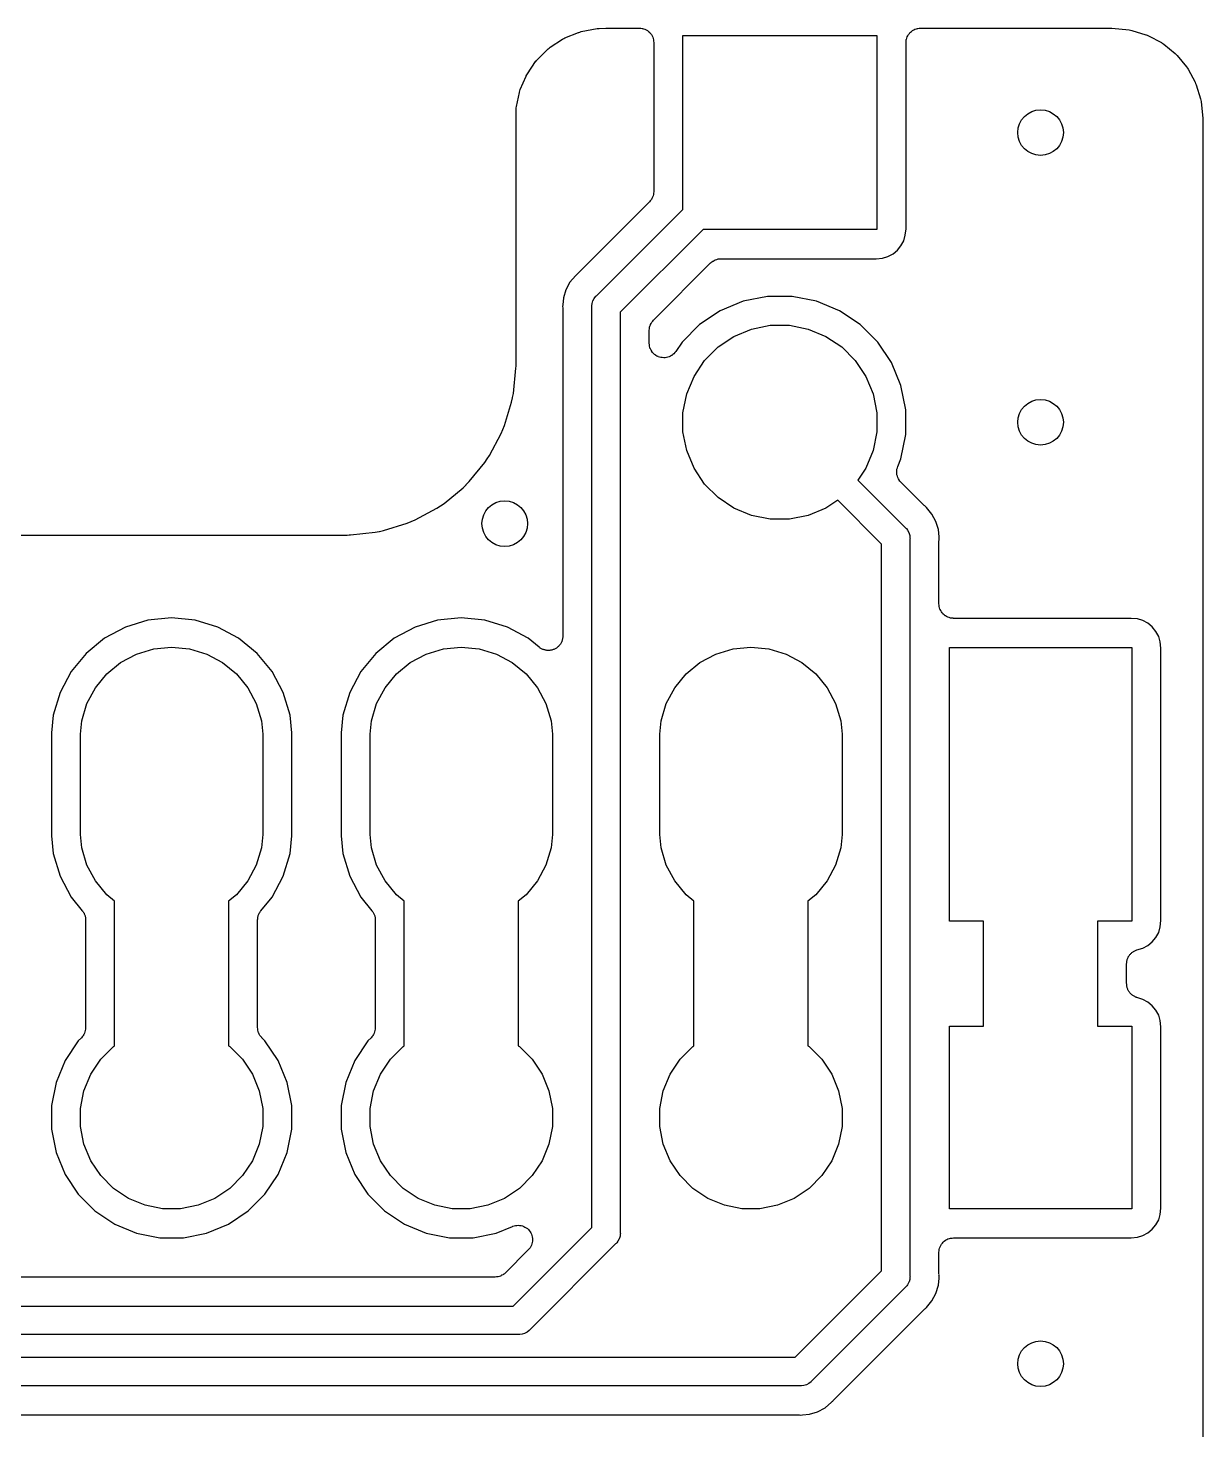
# Model space of a CAD drawing. Extents: x 74.5 to 163.3, y -89.7 to -63.9.
# Drawn here: x 153.05 to 163.35, y -76.15 to -63.85 of the extents above; entities that cross this region are included whole.
import ezdxf

# ---------------------------------------------------------------- set-up
doc = ezdxf.new("R2010")
doc.units = 0
doc.layers.add('BLACK', color=7, linetype='CONTINUOUS')

msp = doc.modelspace()

# ---------------------------------------------------------------- linework, layer by layer
at = {"layer": 'BLACK', "linetype": 'CONTINUOUS'}
for p, q in [((157.754, -63.9402), (157.873, -63.8919)), ((157.873, -63.8919), (157.875, -63.8912)), ((157.875, -63.8912), (157.886, -63.8881)), ((157.886, -63.8881), (157.897, -63.8848)), ((157.897, -63.8848), (158.036, -63.8582)), ((158.036, -63.8582), (158.038, -63.8579)), ((158.038, -63.8579), (158.046, -63.8573)), ((158.046, -63.8573), (158.054, -63.8561)), ((158.054, -63.8561), (158.113, -63.8534)), ((158.113, -63.8534), (158.115, -63.8533)), ((158.115, -63.8533), (158.117, -63.8534)), ((158.117, -63.8534), (158.119, -63.8532)), ((158.119, -63.8532), (158.406, -63.8533)), ((158.406, -63.8533), (158.407, -63.8533)), ((158.407, -63.8533), (158.407, -63.8533)), ((158.407, -63.8533), (158.407, -63.8533)), ((158.407, -63.8533), (158.408, -63.8533)), ((158.408, -63.8533), (158.42, -63.8546)), ((158.42, -63.8546), (158.432, -63.8559)), ((158.432, -63.8559), (158.432, -63.856)), ((158.432, -63.856), (158.433, -63.8561)), ((158.433, -63.8561), (158.444, -63.8597)), ((158.444, -63.8597), (158.455, -63.8632)), ((158.455, -63.8632), (158.456, -63.8634)), ((158.456, -63.8634), (158.456, -63.8636)), ((158.456, -63.8636), (158.467, -63.8693)), ((158.467, -63.8693), (158.477, -63.875)), ((158.477, -63.875), (158.478, -63.8753)), ((158.478, -63.8753), (158.478, -63.8755)), ((158.478, -63.8755), (158.487, -63.8832)), ((158.487, -63.8832), (158.496, -63.8908)), ((158.496, -63.8908), (158.497, -63.8911)), ((158.497, -63.8911), (158.497, -63.8914)), ((158.497, -63.8914), (158.504, -63.9007)), ((158.504, -63.9007), (158.512, -63.91)), ((158.512, -63.91), (158.512, -63.9104)), ((158.512, -63.9104), (158.512, -63.9108)), ((158.512, -63.9108), (158.518, -63.9212)), ((158.518, -63.9212), (158.524, -63.9319)), ((158.789, -65.4432), (158.789, -63.92)), ((158.789, -63.92), (160.489, -63.92)), ((160.489, -63.92), (160.489, -65.62)), ((160.755, -63.9307), (160.761, -63.9202)), ((160.761, -63.9202), (160.767, -63.9097)), ((160.767, -63.909), (160.775, -63.8998)), ((160.767, -63.9093), (160.767, -63.909)), ((160.767, -63.9097), (160.767, -63.9093)), ((160.775, -63.8998), (160.782, -63.8906)), ((160.782, -63.8906), (160.783, -63.8903)), ((160.783, -63.89), (160.792, -63.8825)), ((160.783, -63.8903), (160.783, -63.89)), ((160.792, -63.8825), (160.802, -63.8749)), ((160.802, -63.8744), (160.813, -63.8689)), ((160.802, -63.8747), (160.802, -63.8744)), ((160.802, -63.8749), (160.802, -63.8747)), ((160.813, -63.8689), (160.823, -63.8633)), ((160.823, -63.8633), (160.824, -63.8632)), ((160.824, -63.863), (160.836, -63.8596)), ((160.824, -63.8632), (160.824, -63.863)), ((160.836, -63.8596), (160.847, -63.8561)), ((160.847, -63.8561), (160.848, -63.8561)), ((160.848, -63.856), (160.86, -63.8549)), ((160.848, -63.8561), (160.848, -63.856)), ((160.86, -63.8549), (160.872, -63.8537)), ((160.872, -63.8537), (162.536, -63.854)), ((162.536, -63.854), (162.538, -63.854)), ((162.538, -63.854), (162.544, -63.8546)), ((162.544, -63.8546), (162.549, -63.8546)), ((162.549, -63.8546), (162.701, -63.8695)), ((162.701, -63.8695), (162.702, -63.8697)), ((162.702, -63.8697), (162.714, -63.8721)), ((162.714, -63.8721), (162.725, -63.8743)), ((162.725, -63.8743), (162.848, -63.9115)), ((162.848, -63.9115), (162.85, -63.912)), ((162.85, -63.912), (162.86, -63.9166)), ((162.86, -63.9166), (162.871, -63.9209)), ((162.871, -63.9209), (162.985, -63.9814)), ((157.513, -64.1281), (157.605, -64.0379)), ((157.605, -64.0379), (157.606, -64.0367)), ((157.606, -64.0367), (157.615, -64.0296)), ((157.615, -64.0296), (157.624, -64.0223)), ((157.624, -64.0223), (157.732, -63.9517)), ((157.732, -63.9517), (157.734, -63.9508)), ((157.734, -63.9508), (157.744, -63.9456)), ((157.744, -63.9456), (157.754, -63.9402)), ((158.524, -63.9319), (158.524, -63.9323)), ((158.524, -63.9323), (158.524, -63.9327)), ((158.524, -63.9327), (158.527, -63.9441)), ((158.527, -63.9441), (158.531, -63.9556)), ((158.531, -63.9556), (158.531, -63.9561)), ((158.531, -63.9561), (158.531, -63.9565)), ((158.531, -63.9565), (158.532, -63.9684)), ((158.532, -63.9684), (158.533, -63.9803)), ((158.533, -63.9803), (158.533, -65.2873)), ((160.745, -63.9789), (160.746, -63.9671)), ((160.745, -63.9798), (160.745, -63.9789)), ((160.745, -63.9807), (160.745, -63.9798)), ((160.745, -63.9798), (160.745, -63.9798)), ((160.745, -63.9798), (160.745, -63.9798)), ((160.745, -65.6138), (160.745, -63.9807)), ((160.746, -63.9671), (160.747, -63.9551)), ((160.747, -63.9551), (160.748, -63.9547)), ((160.748, -63.9543), (160.751, -63.9429)), ((160.748, -63.9547), (160.748, -63.9543)), ((160.751, -63.9429), (160.755, -63.9315)), ((160.755, -63.9311), (160.755, -63.9307)), ((160.755, -63.9315), (160.755, -63.9311)), ((162.985, -63.9814), (162.986, -63.9822)), ((162.986, -63.9822), (162.996, -63.9888)), ((162.996, -63.9888), (163.005, -63.9951)), ((163.005, -63.9951), (163.105, -64.0765)), ((157.425, -64.2534), (157.497, -64.1471)), ((157.497, -64.1471), (157.498, -64.1456)), ((157.498, -64.1456), (157.506, -64.1369)), ((157.506, -64.1369), (157.513, -64.1281)), ((163.105, -64.0765), (163.106, -64.0776)), ((163.106, -64.0776), (163.115, -64.0858)), ((163.115, -64.0858), (163.123, -64.0939)), ((163.123, -64.0939), (163.205, -64.1932)), ((157.362, -64.3935), (157.413, -64.2751)), ((157.413, -64.2751), (157.414, -64.2735)), ((157.414, -64.2735), (157.419, -64.2634)), ((157.419, -64.2634), (157.425, -64.2534)), ((163.205, -64.1932), (163.206, -64.1945)), ((163.206, -64.1945), (163.212, -64.2042)), ((163.212, -64.2042), (163.219, -64.2137)), ((163.219, -64.2137), (163.28, -64.327)), ((157.355, -64.4154), (157.359, -64.4044)), ((157.359, -64.4044), (157.362, -64.3935)), ((163.28, -64.327), (163.281, -64.3285)), ((163.281, -64.3285), (163.285, -64.3392)), ((163.285, -64.3392), (163.289, -64.3498)), ((163.289, -64.3498), (163.328, -64.4728)), ((157.329, -64.54), (157.355, -64.4171)), ((157.355, -64.4171), (157.355, -64.4154)), ((163.328, -64.4728), (163.328, -64.4745)), ((163.328, -64.4745), (163.33, -64.4858)), ((163.33, -64.4858), (163.333, -64.4971)), ((163.333, -64.4971), (163.348, -64.6472)), ((157.326, -64.5645), (157.327, -64.5516)), ((157.326, -64.5663), (157.326, -64.5645)), ((157.326, -66.8194), (157.326, -64.5663)), ((157.327, -64.5516), (157.329, -64.54)), ((163.348, -64.6472), (163.348, -64.649)), ((163.348, -64.649), (163.348, -64.6548)), ((163.348, -64.6548), (163.349, -64.6605)), ((163.349, -64.6605), (163.349, -76.6922)), ((158.496, -65.3771), (157.865, -66.0084)), ((158.503, -65.368), (158.496, -65.3771)), ((158.511, -65.359), (158.503, -65.368)), ((158.512, -65.3579), (158.511, -65.3584)), ((158.511, -65.3584), (158.511, -65.359)), ((158.517, -65.3476), (158.512, -65.3579)), ((158.523, -65.3373), (158.517, -65.3476)), ((158.527, -65.3248), (158.523, -65.3361)), ((158.523, -65.3361), (158.523, -65.3366)), ((158.523, -65.3366), (158.523, -65.3373)), ((158.53, -65.3137), (158.527, -65.3248)), ((158.531, -65.3124), (158.53, -65.313)), ((158.53, -65.313), (158.53, -65.3137)), ((158.532, -65.3007), (158.531, -65.3124)), ((158.533, -65.289), (158.532, -65.3007)), ((158.533, -65.2873), (158.533, -65.2877)), ((158.533, -65.2877), (158.533, -65.2877)), ((158.533, -65.2877), (158.533, -65.2877)), ((158.533, -65.2877), (158.533, -65.289)), ((158.031, -66.2013), (158.789, -65.4432)), ((158.966, -65.62), (158.24, -66.3458)), ((160.489, -65.62), (158.966, -65.62)), ((160.739, -65.6698), (160.745, -65.6138)), ((160.669, -65.8005), (160.701, -65.7618)), ((160.701, -65.7618), (160.725, -65.7177)), ((160.725, -65.7177), (160.739, -65.6698)), ((159.063, -65.8909), (159.073, -65.8854)), ((159.073, -65.8854), (159.074, -65.8852)), ((159.074, -65.8852), (159.075, -65.8849)), ((159.075, -65.8849), (159.086, -65.8816)), ((159.086, -65.8816), (159.097, -65.8783)), ((159.097, -65.8783), (159.098, -65.8782)), ((159.098, -65.878), (159.11, -65.877)), ((159.098, -65.8782), (159.098, -65.878)), ((159.11, -65.877), (159.122, -65.8758)), ((159.122, -65.8758), (160.483, -65.8758)), ((160.483, -65.8758), (160.539, -65.8703)), ((160.539, -65.8703), (160.587, -65.8558)), ((160.587, -65.8558), (160.631, -65.8322)), ((160.631, -65.8322), (160.669, -65.8005)), ((157.863, -66.0097), (157.859, -66.013)), ((157.865, -66.0084), (157.863, -66.0097)), ((158.531, -66.4138), (159.032, -65.913)), ((159.032, -65.9127), (159.033, -65.9118)), ((159.032, -65.913), (159.032, -65.9127)), ((159.032, -65.9127), (159.032, -65.9127)), ((159.032, -65.9127), (159.032, -65.9127)), ((159.033, -65.9118), (159.042, -65.9045)), ((159.042, -65.9045), (159.051, -65.8971)), ((159.051, -65.8971), (159.052, -65.8967)), ((159.052, -65.8967), (159.053, -65.8963)), ((159.053, -65.8963), (159.063, -65.8909)), ((157.798, -66.0824), (157.763, -66.1483)), ((157.846, -66.0247), (157.798, -66.0824)), ((157.855, -66.0168), (157.846, -66.0247)), ((157.859, -66.013), (157.855, -66.0168)), ((157.741, -66.2197), (157.735, -66.2816)), ((157.763, -66.1483), (157.741, -66.2197)), ((157.992, -66.2695), (157.999, -66.2459)), ((157.999, -66.2459), (158.011, -66.2242)), ((158.011, -66.2242), (158.026, -66.2052)), ((158.026, -66.2052), (158.031, -66.2013)), ((159.317, -66.2484), (159.116, -66.3316)), ((159.53, -66.206), (159.317, -66.2484)), ((159.748, -66.206), (159.53, -66.206)), ((159.961, -66.2484), (159.748, -66.206)), ((160.162, -66.3316), (159.961, -66.2484)), ((157.735, -66.2816), (157.734, -66.294)), ((157.734, -66.294), (157.735, -66.3064)), ((157.735, -66.2816), (157.735, -66.2816)), ((157.735, -66.3064), (157.736, -66.3082)), ((157.736, -66.3082), (157.735, -66.3135)), ((157.735, -66.3135), (157.736, -66.3188)), ((157.736, -66.3188), (157.736, -69.1842)), ((157.989, -66.294), (157.99, -66.2879)), ((157.99, -66.3001), (157.989, -66.294)), ((157.99, -66.2879), (157.992, -66.2695)), ((157.99, -66.2879), (157.99, -66.2879)), ((157.99, -74.3702), (157.99, -66.3001)), ((158.24, -66.3458), (158.24, -74.4159)), ((159.116, -66.3316), (158.935, -66.4525)), ((160.343, -66.4525), (160.162, -66.3316)), ((158.494, -66.5018), (158.495, -66.4901)), ((158.494, -66.5031), (158.494, -66.5018)), ((158.494, -66.5032), (158.494, -66.5031)), ((158.494, -66.5031), (158.494, -66.5031)), ((158.494, -66.5036), (158.494, -66.5032)), ((158.495, -66.4901), (158.497, -66.4785)), ((158.497, -66.4772), (158.5, -66.466)), ((158.497, -66.4778), (158.497, -66.4772)), ((158.497, -66.4785), (158.497, -66.4778)), ((158.5, -66.466), (158.504, -66.4548)), ((158.504, -66.4536), (158.51, -66.4432)), ((158.504, -66.4542), (158.504, -66.4536)), ((158.504, -66.4548), (158.504, -66.4542)), ((158.51, -66.4432), (158.515, -66.4329)), ((158.515, -66.4329), (158.516, -66.4324)), ((158.516, -66.4318), (158.524, -66.4229)), ((158.516, -66.4324), (158.516, -66.4318)), ((158.524, -66.4229), (158.531, -66.4138)), ((158.935, -66.4525), (158.781, -66.6062)), ((159.236, -66.5567), (159.391, -66.4927)), ((159.391, -66.4927), (159.555, -66.46)), ((159.555, -66.46), (159.723, -66.46)), ((159.723, -66.46), (159.887, -66.4927)), ((159.887, -66.4927), (160.042, -66.5567)), ((160.497, -66.6062), (160.343, -66.4525)), ((158.494, -66.6178), (158.494, -66.5036)), ((158.495, -66.6299), (158.494, -66.6178)), ((158.781, -66.6062), (158.727, -66.6884)), ((159.097, -66.6498), (159.236, -66.5567)), ((160.042, -66.5567), (160.181, -66.6498)), ((160.617, -66.7871), (160.497, -66.6062)), ((158.496, -66.6421), (158.495, -66.6299)), ((158.496, -66.6423), (158.496, -66.6421)), ((158.496, -66.6425), (158.496, -66.6423)), ((158.5, -66.6542), (158.496, -66.6425)), ((158.503, -66.6659), (158.5, -66.6542)), ((158.504, -66.666), (158.503, -66.6659)), ((158.504, -66.6662), (158.504, -66.666)), ((158.509, -66.6769), (158.504, -66.6662)), ((158.515, -66.6878), (158.509, -66.6769)), ((158.515, -66.6879), (158.515, -66.6878)), ((158.515, -66.6881), (158.515, -66.6879)), ((158.523, -66.6975), (158.515, -66.6881)), ((158.531, -66.7071), (158.523, -66.6975)), ((158.531, -66.7072), (158.531, -66.7071)), ((158.531, -66.7073), (158.531, -66.7072)), ((158.54, -66.7151), (158.531, -66.7073)), ((158.55, -66.7229), (158.54, -66.7151)), ((158.55, -66.723), (158.55, -66.7229)), ((158.55, -66.7231), (158.55, -66.723)), ((158.561, -66.729), (158.55, -66.7231)), ((158.571, -66.7347), (158.561, -66.729)), ((158.572, -66.7348), (158.571, -66.7347)), ((158.572, -66.7349), (158.572, -66.7348)), ((158.584, -66.7386), (158.572, -66.7349)), ((158.595, -66.7421), (158.584, -66.7386)), ((158.595, -66.7422), (158.595, -66.7421)), ((158.608, -66.7435), (158.595, -66.7422)), ((158.595, -66.7422), (158.595, -66.7422)), ((158.62, -66.7448), (158.608, -66.7435)), ((158.632, -66.7437), (158.62, -66.7448)), ((158.62, -66.7448), (158.62, -66.7448)), ((158.62, -66.7448), (158.62, -66.7448)), ((158.644, -66.7426), (158.632, -66.7437)), ((158.645, -66.7426), (158.644, -66.7426)), ((158.657, -66.7391), (158.645, -66.7426)), ((158.645, -66.7426), (158.645, -66.7426)), ((158.668, -66.7357), (158.657, -66.7391)), ((158.669, -66.7356), (158.668, -66.7356)), ((158.668, -66.7356), (158.668, -66.7357)), ((158.679, -66.7299), (158.669, -66.7356)), ((158.69, -66.7243), (158.679, -66.7299)), ((158.691, -66.7241), (158.69, -66.7241)), ((158.69, -66.7241), (158.69, -66.7243)), ((158.7, -66.7164), (158.691, -66.7241)), ((158.71, -66.7088), (158.7, -66.7164)), ((158.718, -66.6993), (158.71, -66.7085)), ((158.71, -66.7085), (158.71, -66.7086)), ((158.71, -66.7086), (158.71, -66.7088)), ((158.726, -66.6898), (158.718, -66.6993)), ((158.727, -66.6884), (158.726, -66.6895)), ((158.726, -66.6895), (158.726, -66.6896)), ((158.726, -66.6896), (158.726, -66.6896)), ((158.726, -66.6896), (158.726, -66.6898)), ((158.979, -66.7682), (159.097, -66.6498)), ((160.181, -66.6498), (160.299, -66.7682)), ((157.303, -67.0578), (157.324, -66.8365)), ((157.324, -66.8365), (157.326, -66.8194)), ((157.324, -66.8365), (157.324, -66.8365)), ((158.886, -66.9074), (158.979, -66.7682)), ((160.299, -66.7682), (160.392, -66.9074)), ((160.701, -66.988), (160.617, -66.7871)), ((158.822, -67.0621), (158.886, -66.9074)), ((160.392, -66.9074), (160.456, -67.0621)), ((160.743, -67.2013), (160.701, -66.988)), ((157.287, -67.1323), (157.295, -67.0956)), ((157.295, -67.0939), (157.303, -67.0578)), ((157.295, -67.0956), (157.295, -67.0939)), ((157.295, -67.0939), (157.295, -67.0939)), ((158.789, -67.2263), (158.822, -67.0621)), ((160.456, -67.0621), (160.489, -67.2263)), ((157.225, -67.3391), (157.287, -67.1323)), ((158.789, -67.3937), (158.789, -67.2263)), ((160.489, -67.2263), (160.489, -67.3937)), ((160.743, -67.4187), (160.743, -67.2013)), ((157.21, -67.373), (157.225, -67.3391)), ((157.094, -67.6), (157.195, -67.4092)), ((157.195, -67.4092), (157.21, -67.3747)), ((157.21, -67.3747), (157.21, -67.373)), ((157.21, -67.373), (157.21, -67.373)), ((158.822, -67.5579), (158.789, -67.3937)), ((160.489, -67.3937), (160.456, -67.5579)), ((160.701, -67.632), (160.743, -67.4187)), ((157.073, -67.6305), (157.094, -67.6)), ((158.886, -67.7126), (158.822, -67.5579)), ((160.456, -67.5579), (160.392, -67.7126)), ((156.915, -67.8305), (157.051, -67.6631)), ((157.051, -67.6631), (157.072, -67.632)), ((157.072, -67.632), (157.073, -67.6305)), ((157.073, -67.6305), (157.073, -67.6305)), ((158.979, -67.8518), (158.886, -67.7126)), ((160.392, -67.7126), (160.323, -67.8168)), ((160.665, -67.733), (160.666, -67.7213)), ((160.666, -67.7202), (160.67, -67.7089)), ((160.666, -67.7208), (160.666, -67.7202)), ((160.666, -67.7213), (160.666, -67.7208)), ((160.67, -67.7089), (160.673, -67.6976)), ((160.673, -67.6976), (160.701, -67.632)), ((156.889, -67.8563), (156.915, -67.8305)), ((159.097, -67.9702), (158.979, -67.8518)), ((160.323, -67.8168), (160.739, -68.2333)), ((160.664, -67.7448), (160.665, -67.733)), ((160.664, -67.7454), (160.664, -67.7448)), ((160.664, -67.7459), (160.664, -67.7454)), ((160.665, -67.7577), (160.664, -67.7459)), ((160.666, -67.7695), (160.665, -67.7577)), ((160.666, -67.7701), (160.666, -67.7695)), ((160.666, -67.7706), (160.666, -67.7701)), ((160.67, -67.7819), (160.666, -67.7706)), ((160.673, -67.7933), (160.67, -67.7819)), ((160.673, -67.7938), (160.673, -67.7933)), ((160.673, -67.7944), (160.673, -67.7938)), ((160.679, -67.8048), (160.673, -67.7944)), ((160.684, -67.8153), (160.679, -67.8048)), ((160.685, -67.8158), (160.684, -67.8153)), ((160.685, -67.8163), (160.685, -67.8158)), ((160.692, -67.8254), (160.685, -67.8163)), ((160.7, -67.8347), (160.692, -67.8254)), ((160.7, -67.8355), (160.7, -67.8347)), ((160.701, -67.8355), (160.7, -67.8355)), ((160.7, -67.8355), (160.7, -67.8355)), ((160.701, -67.836), (160.701, -67.8355)), ((160.905, -68.0404), (160.701, -67.836)), ((156.694, -68.0218), (156.861, -67.8841)), ((156.861, -67.8841), (156.887, -67.8576)), ((156.887, -67.8576), (156.889, -67.8563)), ((156.889, -67.8563), (156.889, -67.8563)), ((159.236, -68.0633), (159.097, -67.9702)), ((156.441, -68.1667), (156.631, -68.0639)), ((156.631, -68.0639), (156.662, -68.043)), ((156.662, -68.043), (156.664, -68.0421)), ((156.664, -68.0421), (156.694, -68.0218)), ((156.664, -68.0421), (156.664, -68.0421)), ((159.391, -68.1273), (159.236, -68.0633)), ((160.042, -68.0633), (159.887, -68.1273)), ((160.146, -67.9936), (160.042, -68.0633)), ((160.53, -68.3778), (160.146, -67.9936)), ((160.91, -68.0438), (160.905, -68.0404)), ((160.913, -68.0477), (160.91, -68.0438)), ((160.915, -68.0488), (160.913, -68.0477)), ((160.924, -68.0567), (160.915, -68.0488)), ((160.972, -68.1144), (160.924, -68.0567)), ((156.164, -68.2596), (156.371, -68.1957)), ((156.371, -68.1957), (156.405, -68.1812)), ((156.405, -68.1812), (156.407, -68.1805)), ((156.407, -68.1805), (156.441, -68.1667)), ((156.407, -68.1805), (156.407, -68.1805)), ((159.555, -68.16), (159.391, -68.1273)), ((159.723, -68.16), (159.555, -68.16)), ((159.887, -68.1273), (159.723, -68.16)), ((161.007, -68.1803), (160.972, -68.1144)), ((161.029, -68.2517), (161.007, -68.1803)), ((117.967, -68.299), (155.846, -68.299)), ((155.846, -68.299), (155.861, -68.2976)), ((155.861, -68.2976), (155.863, -68.2974)), ((155.863, -68.2974), (155.869, -68.2975)), ((155.869, -68.2975), (155.874, -68.2969)), ((155.874, -68.2969), (155.875, -68.2969)), ((155.875, -68.2969), (156.09, -68.2744)), ((156.09, -68.2744), (156.126, -68.2669)), ((156.126, -68.2669), (156.128, -68.2665)), ((156.128, -68.2665), (156.164, -68.2596)), ((156.128, -68.2665), (156.128, -68.2665)), ((160.739, -68.2333), (160.744, -68.2372)), ((160.744, -68.2372), (160.748, -68.2419)), ((160.748, -68.2419), (160.759, -68.2562)), ((160.759, -68.2562), (160.77, -68.2765)), ((160.77, -68.2765), (160.771, -68.2779)), ((160.771, -68.2779), (160.778, -68.3015)), ((160.778, -68.3015), (160.78, -68.3199)), ((160.78, -68.3199), (160.78, -68.3199)), ((160.78, -68.3199), (160.781, -68.326)), ((160.781, -68.326), (160.78, -68.3321)), ((160.78, -68.3321), (160.78, -74.7969)), ((161.035, -68.3134), (161.029, -68.2517)), ((161.034, -68.3491), (161.035, -68.3438)), ((161.035, -68.3136), (161.035, -68.3134)), ((161.036, -68.326), (161.035, -68.3136)), ((161.035, -68.3384), (161.036, -68.326)), ((161.035, -68.3438), (161.035, -68.3384)), ((160.53, -74.7512), (160.53, -68.3778)), ((161.034, -68.3508), (161.034, -68.3491)), ((161.034, -68.9022), (161.034, -68.3508)), ((161.035, -68.9141), (161.034, -68.9022)), ((161.036, -68.926), (161.035, -68.9141)), ((161.036, -68.9264), (161.036, -68.926)), ((161.036, -68.9268), (161.036, -68.9264)), ((161.04, -68.9383), (161.036, -68.9268)), ((161.043, -68.9497), (161.04, -68.9383)), ((161.043, -68.9501), (161.043, -68.9497)), ((161.044, -68.9506), (161.043, -68.9501)), ((161.049, -68.9611), (161.044, -68.9506)), ((161.055, -68.9717), (161.049, -68.9611)), ((154.098, -69.0463), (153.9, -69.1065)), ((154.305, -69.0259), (154.098, -69.0463)), ((154.512, -69.0463), (154.305, -69.0259)), ((154.71, -69.1065), (154.512, -69.0463)), ((156.638, -69.0463), (156.44, -69.1065)), ((156.845, -69.0259), (156.638, -69.0463)), ((157.052, -69.0463), (156.845, -69.0259)), ((157.25, -69.1065), (157.052, -69.0463)), ((161.055, -68.972), (161.055, -68.9717)), ((161.055, -68.9724), (161.055, -68.972)), ((161.063, -68.9817), (161.055, -68.9724)), ((161.07, -68.991), (161.063, -68.9817)), ((161.071, -68.9913), (161.07, -68.991)), ((161.071, -68.9916), (161.071, -68.9913)), ((161.08, -68.9993), (161.071, -68.9916)), ((161.089, -69.0069), (161.08, -68.9993)), ((161.09, -69.0072), (161.089, -69.0069)), ((161.09, -69.0074), (161.09, -69.0072)), ((161.101, -69.0131), (161.09, -69.0074)), ((161.111, -69.0189), (161.101, -69.0131)), ((161.111, -69.019), (161.111, -69.0189)), ((161.112, -69.0192), (161.111, -69.019)), ((161.123, -69.0228), (161.112, -69.0192)), ((161.135, -69.0264), (161.123, -69.0228)), ((161.135, -69.0266), (161.135, -69.0264)), ((161.135, -69.0264), (161.135, -69.0264)), ((161.147, -69.0278), (161.135, -69.0266)), ((161.159, -69.0291), (161.147, -69.0278)), ((161.16, -69.0292), (161.159, -69.0291)), ((161.161, -69.0292), (161.16, -69.0292)), ((161.16, -69.0292), (161.16, -69.0292)), ((161.16, -69.0292), (161.16, -69.0292)), ((162.719, -69.0292), (161.161, -69.0292)), ((162.775, -69.0347), (162.719, -69.0292)), ((162.823, -69.0492), (162.775, -69.0347)), ((162.867, -69.0728), (162.823, -69.0492)), ((162.905, -69.1045), (162.867, -69.0728)), ((153.717, -69.2044), (153.556, -69.3361)), ((153.9, -69.1065), (153.717, -69.2044)), ((154.893, -69.2044), (154.71, -69.1065)), ((155.054, -69.3361), (154.893, -69.2044)), ((156.257, -69.2044), (156.096, -69.3361)), ((156.44, -69.1065), (156.257, -69.2044)), ((157.433, -69.2044), (157.25, -69.1065)), ((157.528, -69.2824), (157.433, -69.2044)), ((157.734, -69.2042), (157.733, -69.2106)), ((157.735, -69.1979), (157.734, -69.2042)), ((157.736, -69.186), (157.735, -69.1919)), ((157.735, -69.1919), (157.735, -69.1979)), ((157.736, -69.1842), (157.736, -69.186)), ((162.937, -69.1432), (162.905, -69.1045)), ((162.961, -69.1873), (162.937, -69.1432)), ((162.975, -69.2352), (162.961, -69.1873)), ((153.997, -69.3423), (154.148, -69.2966)), ((154.148, -69.2966), (154.305, -69.2811)), ((154.305, -69.2811), (154.462, -69.2966)), ((154.462, -69.2966), (154.613, -69.3423)), ((156.537, -69.3423), (156.688, -69.2966)), ((156.688, -69.2966), (156.845, -69.2811)), ((156.845, -69.2811), (157.002, -69.2966)), ((157.002, -69.2966), (157.153, -69.3423)), ((157.533, -69.2857), (157.528, -69.2824)), ((157.538, -69.2895), (157.533, -69.2857)), ((157.544, -69.2926), (157.538, -69.2895)), ((157.549, -69.2962), (157.544, -69.2926)), ((157.555, -69.2984), (157.549, -69.2962)), ((157.56, -69.3013), (157.555, -69.2984)), ((157.566, -69.3032), (157.56, -69.3013)), ((157.572, -69.3057), (157.566, -69.3032)), ((157.578, -69.3068), (157.572, -69.3057)), ((157.583, -69.3086), (157.578, -69.3068)), ((157.59, -69.3093), (157.583, -69.3086)), ((157.596, -69.3106), (157.59, -69.3093)), ((157.602, -69.3106), (157.596, -69.3106)), ((157.608, -69.3112), (157.602, -69.3106)), ((157.615, -69.3106), (157.608, -69.3112)), ((157.621, -69.3106), (157.615, -69.3106)), ((157.627, -69.3095), (157.621, -69.3106)), ((157.633, -69.309), (157.627, -69.3095)), ((157.639, -69.3071), (157.633, -69.309)), ((157.645, -69.3059), (157.639, -69.3071)), ((157.651, -69.3036), (157.645, -69.3059)), ((157.657, -69.302), (157.651, -69.3036)), ((157.662, -69.299), (157.657, -69.302)), ((157.668, -69.2965), (157.662, -69.299)), ((157.673, -69.2932), (157.668, -69.2965)), ((157.679, -69.2905), (157.673, -69.2932)), ((157.684, -69.2864), (157.679, -69.2905)), ((157.689, -69.2829), (157.684, -69.2864)), ((157.693, -69.2787), (157.689, -69.2829)), ((157.698, -69.2749), (157.693, -69.2787)), ((157.702, -69.27), (157.698, -69.2749)), ((157.707, -69.2655), (157.702, -69.27)), ((157.71, -69.2605), (157.707, -69.2655)), ((157.714, -69.256), (157.71, -69.2605)), ((157.717, -69.2503), (157.714, -69.256)), ((157.721, -69.245), (157.717, -69.2503)), ((157.723, -69.2395), (157.721, -69.245)), ((157.726, -69.2342), (157.723, -69.2395)), ((157.728, -69.2281), (157.726, -69.2342)), ((157.73, -69.2221), (157.728, -69.2281)), ((157.731, -69.2163), (157.73, -69.2221)), ((157.733, -69.2106), (157.731, -69.2163)), ((159.077, -69.3423), (159.228, -69.2966)), ((159.228, -69.2966), (159.385, -69.2811)), ((159.385, -69.2811), (159.542, -69.2966)), ((159.542, -69.2966), (159.693, -69.3423)), ((161.125, -71.685), (161.125, -69.285)), ((161.125, -69.285), (162.725, -69.285)), ((162.725, -69.285), (162.725, -71.685)), ((162.981, -69.2912), (162.975, -69.2352)), ((162.981, -71.6788), (162.981, -69.2912)), ((153.556, -69.3361), (153.424, -69.4966)), ((153.737, -69.5166), (153.858, -69.4166)), ((153.858, -69.4166), (153.997, -69.3423)), ((154.613, -69.3423), (154.752, -69.4166)), ((154.752, -69.4166), (154.873, -69.5166)), ((155.186, -69.4966), (155.054, -69.3361)), ((156.096, -69.3361), (155.964, -69.4966)), ((156.277, -69.5166), (156.398, -69.4166)), ((156.398, -69.4166), (156.537, -69.3423)), ((157.153, -69.3423), (157.292, -69.4166)), ((157.292, -69.4166), (157.413, -69.5166)), ((158.817, -69.5166), (158.938, -69.4166)), ((158.938, -69.4166), (159.077, -69.3423)), ((159.693, -69.3423), (159.832, -69.4166)), ((159.832, -69.4166), (159.953, -69.5166)), ((153.424, -69.4966), (153.327, -69.6797)), ((153.637, -69.6384), (153.737, -69.5166)), ((154.873, -69.5166), (154.973, -69.6384)), ((155.283, -69.6797), (155.186, -69.4966)), ((155.964, -69.4966), (155.867, -69.6797)), ((156.177, -69.6384), (156.277, -69.5166)), ((157.413, -69.5166), (157.513, -69.6384)), ((158.717, -69.6384), (158.817, -69.5166)), ((159.953, -69.5166), (160.053, -69.6384)), ((153.327, -69.6797), (153.266, -69.8784)), ((153.562, -69.7774), (153.637, -69.6384)), ((154.973, -69.6384), (155.048, -69.7774)), ((155.344, -69.8784), (155.283, -69.6797)), ((155.867, -69.6797), (155.806, -69.8784)), ((156.102, -69.7774), (156.177, -69.6384)), ((157.513, -69.6384), (157.588, -69.7774)), ((158.642, -69.7774), (158.717, -69.6384)), ((160.053, -69.6384), (160.128, -69.7774)), ((153.517, -69.9282), (153.562, -69.7774)), ((155.048, -69.7774), (155.093, -69.9282)), ((156.057, -69.9282), (156.102, -69.7774)), ((157.588, -69.7774), (157.633, -69.9282)), ((158.597, -69.9282), (158.642, -69.7774)), ((160.128, -69.7774), (160.173, -69.9282)), ((153.266, -69.8784), (153.251, -70.0332)), ((153.505, -70.0457), (153.517, -69.9282)), ((155.093, -69.9282), (155.105, -70.0457)), ((155.359, -70.0332), (155.344, -69.8784)), ((155.806, -69.8784), (155.791, -70.0332)), ((156.045, -70.0457), (156.057, -69.9282)), ((157.633, -69.9282), (157.645, -70.0457)), ((158.585, -70.0457), (158.597, -69.9282)), ((160.173, -69.9282), (160.185, -70.0457)), ((153.251, -70.0332), (153.251, -70.9368)), ((153.505, -70.9243), (153.505, -70.0457)), ((155.105, -70.0457), (155.105, -70.9243)), ((155.359, -70.9368), (155.359, -70.0332)), ((155.791, -70.0332), (155.791, -70.9368)), ((156.045, -70.9243), (156.045, -70.0457)), ((157.645, -70.0457), (157.645, -70.9243)), ((158.585, -70.9243), (158.585, -70.0457)), ((160.185, -70.0457), (160.185, -70.9243)), ((153.517, -71.0418), (153.505, -70.9243)), ((155.105, -70.9243), (155.093, -71.0418)), ((156.057, -71.0418), (156.045, -70.9243)), ((157.645, -70.9243), (157.633, -71.0418)), ((158.597, -71.0418), (158.585, -70.9243)), ((160.185, -70.9243), (160.173, -71.0418)), ((153.251, -70.9368), (153.266, -71.0916)), ((153.562, -71.1926), (153.517, -71.0418)), ((155.093, -71.0418), (155.048, -71.1926)), ((155.344, -71.0916), (155.359, -70.9368)), ((155.791, -70.9368), (155.806, -71.0916)), ((156.102, -71.1926), (156.057, -71.0418)), ((157.633, -71.0418), (157.588, -71.1926)), ((158.642, -71.1926), (158.597, -71.0418)), ((160.173, -71.0418), (160.128, -71.1926)), ((153.266, -71.0916), (153.327, -71.2903)), ((155.283, -71.2903), (155.344, -71.0916)), ((155.806, -71.0916), (155.867, -71.2903)), ((153.327, -71.2903), (153.424, -71.4734)), ((153.637, -71.3316), (153.562, -71.1926)), ((155.048, -71.1926), (154.973, -71.3316)), ((155.186, -71.4734), (155.283, -71.2903)), ((155.867, -71.2903), (155.964, -71.4734)), ((156.177, -71.3316), (156.102, -71.1926)), ((157.588, -71.1926), (157.513, -71.3316)), ((158.717, -71.3316), (158.642, -71.1926)), ((160.128, -71.1926), (160.053, -71.3316)), ((153.737, -71.4534), (153.637, -71.3316)), ((154.973, -71.3316), (154.873, -71.4534)), ((156.277, -71.4534), (156.177, -71.3316)), ((157.513, -71.3316), (157.413, -71.4534)), ((158.817, -71.4534), (158.717, -71.3316)), ((160.053, -71.3316), (159.953, -71.4534)), ((153.424, -71.4734), (153.522, -71.5926)), ((153.805, -71.5096), (153.737, -71.4534)), ((153.805, -72.7779), (153.805, -71.5096)), ((154.873, -71.4534), (154.805, -71.5096)), ((154.805, -71.5096), (154.805, -72.7779)), ((155.088, -71.5926), (155.186, -71.4734)), ((155.964, -71.4734), (156.062, -71.5926)), ((156.345, -71.5096), (156.277, -71.4534)), ((156.345, -72.7779), (156.345, -71.5096)), ((157.413, -71.4534), (157.345, -71.5096)), ((157.345, -71.5096), (157.345, -72.7779)), ((158.885, -71.5096), (158.817, -71.4534)), ((158.885, -72.7779), (158.885, -71.5096)), ((159.953, -71.4534), (159.885, -71.5096)), ((159.885, -71.5096), (159.885, -72.7779)), ((153.522, -71.5926), (153.523, -71.5939)), ((153.523, -71.5939), (153.526, -71.5986)), ((153.526, -71.5986), (153.53, -71.6028)), ((153.53, -71.6028), (153.533, -71.6089)), ((153.533, -71.6089), (153.537, -71.6147)), ((153.537, -71.6147), (153.539, -71.6199)), ((153.539, -71.6199), (153.541, -71.6247)), ((153.541, -71.6247), (153.543, -71.6313)), ((153.543, -71.6313), (153.546, -71.6377)), ((153.546, -71.6377), (153.547, -71.6432)), ((153.547, -71.6432), (153.549, -71.6485)), ((153.549, -71.6485), (153.549, -71.6553)), ((153.549, -71.6553), (153.551, -71.6621)), ((153.551, -71.6621), (153.55, -71.6676)), ((155.059, -71.6713), (155.06, -71.6659)), ((155.06, -71.6603), (155.061, -71.6536)), ((155.06, -71.6659), (155.06, -71.6603)), ((155.061, -71.6536), (155.062, -71.6467)), ((155.062, -71.6467), (155.063, -71.6415)), ((155.063, -71.6415), (155.065, -71.636)), ((155.065, -71.636), (155.067, -71.6297)), ((155.067, -71.6297), (155.069, -71.6231)), ((155.069, -71.6231), (155.072, -71.6183)), ((155.072, -71.6183), (155.074, -71.6132)), ((155.074, -71.6132), (155.078, -71.6074)), ((155.078, -71.6074), (155.081, -71.6014)), ((155.081, -71.6014), (155.085, -71.5971)), ((155.085, -71.5971), (155.088, -71.5926)), ((156.062, -71.5926), (156.063, -71.5939)), ((156.063, -71.5939), (156.066, -71.5986)), ((156.066, -71.5986), (156.07, -71.6028)), ((156.07, -71.6028), (156.073, -71.6089)), ((156.073, -71.6089), (156.077, -71.6147)), ((156.077, -71.6147), (156.079, -71.6199)), ((156.079, -71.6199), (156.081, -71.6247)), ((156.081, -71.6247), (156.083, -71.6313)), ((156.083, -71.6313), (156.086, -71.6377)), ((156.086, -71.6377), (156.087, -71.6432)), ((156.087, -71.6432), (156.089, -71.6485)), ((156.089, -71.6485), (156.089, -71.6553)), ((156.089, -71.6553), (156.091, -71.6621)), ((156.091, -71.6621), (156.09, -71.6676)), ((153.55, -71.6676), (153.551, -71.6731)), ((153.551, -71.6731), (153.551, -72.6168)), ((155.059, -71.6731), (155.059, -71.6713)), ((155.059, -72.6168), (155.059, -71.6731)), ((156.09, -71.6676), (156.091, -71.6731)), ((156.091, -71.6731), (156.091, -72.6168)), ((161.425, -71.685), (161.125, -71.685)), ((161.425, -72.606), (161.425, -71.685)), ((162.725, -71.685), (162.425, -71.685)), ((162.425, -71.685), (162.425, -72.606)), ((162.937, -71.8268), (162.961, -71.7827)), ((162.961, -71.7827), (162.975, -71.7348)), ((162.975, -71.7348), (162.981, -71.6788)), ((162.823, -71.9208), (162.867, -71.8972)), ((162.867, -71.8972), (162.905, -71.8655)), ((162.905, -71.8655), (162.937, -71.8268)), ((162.681, -72.0389), (162.682, -72.0322)), ((162.682, -72.0322), (162.683, -72.0267)), ((162.683, -72.0267), (162.685, -72.0212)), ((162.685, -72.0212), (162.687, -72.015)), ((162.687, -72.015), (162.689, -72.0085)), ((162.689, -72.0085), (162.692, -72.0036)), ((162.692, -72.0036), (162.694, -71.9983)), ((162.694, -71.9983), (162.698, -71.9927)), ((162.698, -71.9927), (162.701, -71.9868)), ((162.701, -71.9868), (162.705, -71.9825)), ((162.705, -71.9825), (162.708, -71.9777)), ((162.708, -71.9777), (162.713, -71.973)), ((162.713, -71.973), (162.717, -71.9678)), ((162.717, -71.9678), (162.722, -71.9643)), ((162.722, -71.9643), (162.726, -71.9603)), ((162.726, -71.9603), (162.731, -71.9565)), ((162.731, -71.9565), (162.736, -71.9523)), ((162.736, -71.9523), (162.741, -71.9497)), ((162.741, -71.9497), (162.746, -71.9465)), ((162.746, -71.9465), (162.752, -71.9439)), ((162.752, -71.9439), (162.758, -71.9408)), ((162.758, -71.9408), (162.764, -71.9392)), ((162.764, -71.9392), (162.769, -71.937)), ((162.769, -71.937), (162.823, -71.9208)), ((162.679, -72.0568), (162.68, -72.0511)), ((162.679, -72.0586), (162.679, -72.0568)), ((162.679, -72.2324), (162.679, -72.0586)), ((162.68, -72.0455), (162.681, -72.0389)), ((162.68, -72.0511), (162.68, -72.0455)), ((162.68, -72.2381), (162.679, -72.2324)), ((162.68, -72.2438), (162.68, -72.2381)), ((162.681, -72.2504), (162.68, -72.2438)), ((162.681, -72.2571), (162.681, -72.2504)), ((162.683, -72.2625), (162.681, -72.2571)), ((162.684, -72.2681), (162.683, -72.2625)), ((162.687, -72.2744), (162.684, -72.2681)), ((162.689, -72.2808), (162.687, -72.2744)), ((162.691, -72.2858), (162.689, -72.2808)), ((162.693, -72.2911), (162.691, -72.2858)), ((162.697, -72.2968), (162.693, -72.2911)), ((162.7, -72.3027), (162.697, -72.2968)), ((162.704, -72.3071), (162.7, -72.3027)), ((162.707, -72.3119), (162.704, -72.3071)), ((162.712, -72.3167), (162.707, -72.3119)), ((162.716, -72.3219), (162.712, -72.3167)), ((162.72, -72.3255), (162.716, -72.3219)), ((162.724, -72.3296), (162.72, -72.3255)), ((162.73, -72.3334), (162.724, -72.3296)), ((162.735, -72.3377), (162.73, -72.3334)), ((162.74, -72.3404), (162.735, -72.3377)), ((162.745, -72.3436), (162.74, -72.3404)), ((162.751, -72.3463), (162.745, -72.3436)), ((162.757, -72.3495), (162.751, -72.3463)), ((162.762, -72.3512), (162.757, -72.3495)), ((162.767, -72.3534), (162.762, -72.3512)), ((162.769, -72.354), (162.767, -72.3534)), ((162.823, -72.3702), (162.769, -72.354)), ((162.867, -72.3938), (162.823, -72.3702)), ((162.905, -72.4255), (162.867, -72.3938)), ((162.937, -72.4642), (162.905, -72.4255)), ((162.961, -72.5083), (162.937, -72.4642)), ((162.975, -72.5562), (162.961, -72.5083)), ((153.548, -72.6432), (153.545, -72.6544)), ((153.55, -72.6303), (153.548, -72.6419)), ((153.548, -72.6419), (153.548, -72.6426)), ((153.548, -72.6426), (153.548, -72.6432)), ((153.551, -72.6186), (153.55, -72.6303)), ((153.551, -72.6168), (153.551, -72.6172)), ((153.551, -72.6172), (153.551, -72.6173)), ((153.551, -72.6173), (153.551, -72.6173)), ((153.551, -72.6173), (153.551, -72.6186)), ((155.06, -72.6285), (155.059, -72.6168)), ((155.061, -72.6402), (155.06, -72.6285)), ((155.061, -72.6408), (155.061, -72.6402)), ((155.061, -72.6415), (155.061, -72.6408)), ((155.065, -72.6527), (155.061, -72.6415)), ((156.088, -72.6432), (156.085, -72.6544)), ((156.09, -72.6303), (156.088, -72.6419)), ((156.088, -72.6419), (156.088, -72.6426)), ((156.088, -72.6426), (156.088, -72.6432)), ((156.091, -72.6186), (156.09, -72.6303)), ((156.091, -72.6168), (156.091, -72.6172)), ((156.091, -72.6172), (156.091, -72.6173)), ((156.091, -72.6173), (156.091, -72.6173)), ((156.091, -72.6173), (156.091, -72.6186)), ((161.125, -74.206), (161.125, -72.606)), ((161.125, -72.606), (161.425, -72.606)), ((162.425, -72.606), (162.725, -72.606)), ((162.725, -72.606), (162.725, -74.206)), ((162.981, -72.6122), (162.975, -72.5562)), ((162.981, -74.1998), (162.981, -72.6122)), ((153.486, -72.7341), (153.371, -72.9067)), ((153.514, -72.7066), (153.486, -72.7341)), ((153.521, -72.6975), (153.514, -72.7066)), ((153.529, -72.6886), (153.521, -72.6975)), ((153.53, -72.6875), (153.529, -72.688)), ((153.529, -72.688), (153.529, -72.6886)), ((153.535, -72.6771), (153.53, -72.6875)), ((153.541, -72.6668), (153.535, -72.6771)), ((153.545, -72.6544), (153.541, -72.6656)), ((153.541, -72.6656), (153.541, -72.6662)), ((153.541, -72.6662), (153.541, -72.6668)), ((155.068, -72.664), (155.065, -72.6527)), ((155.068, -72.6646), (155.068, -72.664)), ((155.069, -72.6652), (155.068, -72.6646)), ((155.074, -72.6756), (155.069, -72.6652)), ((155.079, -72.686), (155.074, -72.6756)), ((155.08, -72.6865), (155.079, -72.686)), ((155.08, -72.6871), (155.08, -72.6865)), ((155.088, -72.6962), (155.08, -72.6871)), ((155.095, -72.7054), (155.088, -72.6962)), ((155.096, -72.7063), (155.095, -72.7054)), ((155.096, -72.7066), (155.096, -72.7063)), ((155.096, -72.7063), (155.096, -72.7063)), ((155.096, -72.7063), (155.096, -72.7063)), ((155.124, -72.7341), (155.096, -72.7066)), ((155.239, -72.9067), (155.124, -72.7341)), ((156.026, -72.7341), (155.911, -72.9067)), ((156.054, -72.7066), (156.026, -72.7341)), ((156.061, -72.6975), (156.054, -72.7066)), ((156.069, -72.6886), (156.061, -72.6975)), ((156.07, -72.6875), (156.069, -72.688)), ((156.069, -72.688), (156.069, -72.6886)), ((156.075, -72.6771), (156.07, -72.6875)), ((156.081, -72.6668), (156.075, -72.6771)), ((156.085, -72.6544), (156.081, -72.6656)), ((156.081, -72.6656), (156.081, -72.6662)), ((156.081, -72.6662), (156.081, -72.6668)), ((153.684, -72.896), (153.795, -72.7846)), ((153.795, -72.7846), (153.805, -72.7779)), ((154.805, -72.7779), (154.815, -72.7846)), ((154.815, -72.7846), (154.926, -72.896)), ((156.224, -72.896), (156.335, -72.7846)), ((156.335, -72.7846), (156.345, -72.7779)), ((157.345, -72.7779), (157.355, -72.7846)), ((157.355, -72.7846), (157.466, -72.896)), ((158.764, -72.896), (158.875, -72.7846)), ((158.875, -72.7846), (158.885, -72.7779)), ((159.885, -72.7779), (159.895, -72.7846)), ((159.895, -72.7846), (160.006, -72.896)), ((153.371, -72.9067), (153.292, -73.0986)), ((153.596, -73.0271), (153.684, -72.896)), ((154.926, -72.896), (155.014, -73.0271)), ((155.318, -73.0986), (155.239, -72.9067)), ((155.911, -72.9067), (155.832, -73.0986)), ((156.136, -73.0271), (156.224, -72.896)), ((157.466, -72.896), (157.554, -73.0271)), ((158.676, -73.0271), (158.764, -72.896)), ((160.006, -72.896), (160.094, -73.0271)), ((153.292, -73.0986), (153.251, -73.3022)), ((153.536, -73.1726), (153.596, -73.0271)), ((155.014, -73.0271), (155.074, -73.1726)), ((155.359, -73.3022), (155.318, -73.0986)), ((155.832, -73.0986), (155.791, -73.3022)), ((156.076, -73.1726), (156.136, -73.0271)), ((157.554, -73.0271), (157.614, -73.1726)), ((158.616, -73.1726), (158.676, -73.0271)), ((160.094, -73.0271), (160.154, -73.1726)), ((153.505, -73.3272), (153.536, -73.1726)), ((155.074, -73.1726), (155.105, -73.3272)), ((156.045, -73.3272), (156.076, -73.1726)), ((157.614, -73.1726), (157.645, -73.3272)), ((158.585, -73.3272), (158.616, -73.1726)), ((160.154, -73.1726), (160.185, -73.3272)), ((153.251, -73.3022), (153.251, -73.5098)), ((153.505, -73.4848), (153.505, -73.3272)), ((155.105, -73.3272), (155.105, -73.4848)), ((155.359, -73.5098), (155.359, -73.3022)), ((155.791, -73.3022), (155.791, -73.5098)), ((156.045, -73.4848), (156.045, -73.3272)), ((157.645, -73.3272), (157.645, -73.4848)), ((158.585, -73.4848), (158.585, -73.3272)), ((160.185, -73.3272), (160.185, -73.4848)), ((153.251, -73.5098), (153.292, -73.7134)), ((153.536, -73.6394), (153.505, -73.4848)), ((155.105, -73.4848), (155.074, -73.6394)), ((155.318, -73.7134), (155.359, -73.5098)), ((155.791, -73.5098), (155.832, -73.7134)), ((156.076, -73.6394), (156.045, -73.4848)), ((157.645, -73.4848), (157.614, -73.6394)), ((158.616, -73.6394), (158.585, -73.4848)), ((160.185, -73.4848), (160.154, -73.6394)), ((153.292, -73.7134), (153.371, -73.9053)), ((153.596, -73.7849), (153.536, -73.6394)), ((155.074, -73.6394), (155.014, -73.7849)), ((155.239, -73.9053), (155.318, -73.7134)), ((155.832, -73.7134), (155.911, -73.9053)), ((156.136, -73.7849), (156.076, -73.6394)), ((157.614, -73.6394), (157.554, -73.7849)), ((158.676, -73.7849), (158.616, -73.6394)), ((160.154, -73.6394), (160.094, -73.7849)), ((153.684, -73.916), (153.596, -73.7849)), ((155.014, -73.7849), (154.926, -73.916)), ((156.224, -73.916), (156.136, -73.7849)), ((157.554, -73.7849), (157.466, -73.916)), ((158.764, -73.916), (158.676, -73.7849)), ((160.094, -73.7849), (160.006, -73.916)), ((153.371, -73.9053), (153.486, -74.0779)), ((153.795, -74.0274), (153.684, -73.916)), ((154.926, -73.916), (154.815, -74.0274)), ((155.124, -74.0779), (155.239, -73.9053)), ((155.911, -73.9053), (156.026, -74.0779)), ((156.335, -74.0274), (156.224, -73.916)), ((157.466, -73.916), (157.355, -74.0274)), ((158.875, -74.0274), (158.764, -73.916)), ((160.006, -73.916), (159.895, -74.0274)), ((153.486, -74.0779), (153.633, -74.2247)), ((153.926, -74.115), (153.795, -74.0274)), ((154.072, -74.1753), (153.926, -74.115)), ((154.684, -74.115), (154.538, -74.1753)), ((154.815, -74.0274), (154.684, -74.115)), ((154.977, -74.2247), (155.124, -74.0779)), ((156.026, -74.0779), (156.173, -74.2247)), ((156.466, -74.115), (156.335, -74.0274)), ((156.612, -74.1753), (156.466, -74.115)), ((157.224, -74.115), (157.078, -74.1753)), ((157.355, -74.0274), (157.224, -74.115)), ((159.006, -74.115), (158.875, -74.0274)), ((159.152, -74.1753), (159.006, -74.115)), ((159.764, -74.115), (159.618, -74.1753)), ((159.895, -74.0274), (159.764, -74.115)), ((153.633, -74.2247), (153.806, -74.34)), ((154.226, -74.206), (154.072, -74.1753)), ((154.384, -74.206), (154.226, -74.206)), ((154.538, -74.1753), (154.384, -74.206)), ((154.804, -74.34), (154.977, -74.2247)), ((156.173, -74.2247), (156.346, -74.34)), ((156.766, -74.206), (156.612, -74.1753)), ((156.924, -74.206), (156.766, -74.206)), ((157.078, -74.1753), (156.924, -74.206)), ((159.306, -74.206), (159.152, -74.1753)), ((159.464, -74.206), (159.306, -74.206)), ((159.618, -74.1753), (159.464, -74.206)), ((162.725, -74.206), (161.125, -74.206)), ((162.975, -74.2558), (162.981, -74.1998)), ((153.806, -74.34), (153.998, -74.4195)), ((154.612, -74.4195), (154.804, -74.34)), ((156.346, -74.34), (156.538, -74.4195)), ((157.152, -74.4195), (157.295, -74.3604)), ((157.295, -74.3604), (157.296, -74.3598)), ((157.296, -74.3598), (157.296, -74.3598)), ((157.296, -74.3598), (157.297, -74.3598)), ((157.297, -74.3598), (157.309, -74.3563)), ((157.297, -74.3598), (157.297, -74.3598)), ((157.301, -75.059), (157.99, -74.3702)), ((157.309, -74.3563), (157.32, -74.3529)), ((157.32, -74.3529), (157.32, -74.3529)), ((157.32, -74.3529), (157.321, -74.3529)), ((157.321, -74.3529), (157.333, -74.3518)), ((157.333, -74.3518), (157.345, -74.3508)), ((157.345, -74.3508), (157.345, -74.3508)), ((157.345, -74.3508), (157.345, -74.3508)), ((157.345, -74.3508), (157.357, -74.3521)), ((157.357, -74.3521), (157.37, -74.3534)), ((157.37, -74.3534), (157.37, -74.3535)), ((157.37, -74.3535), (157.37, -74.3535)), ((157.37, -74.3535), (157.381, -74.3571)), ((157.381, -74.3571), (157.393, -74.3609)), ((157.393, -74.3609), (157.393, -74.3609)), ((157.393, -74.3609), (157.393, -74.3609)), ((157.393, -74.3609), (157.404, -74.3668)), ((157.404, -74.3668), (157.415, -74.3727)), ((162.905, -74.3865), (162.937, -74.3478)), ((162.937, -74.3478), (162.961, -74.3037)), ((162.961, -74.3037), (162.975, -74.2558)), ((153.998, -74.4195), (154.201, -74.46)), ((154.201, -74.46), (154.409, -74.46)), ((154.409, -74.46), (154.612, -74.4195)), ((156.538, -74.4195), (156.741, -74.46)), ((156.741, -74.46), (156.949, -74.46)), ((156.949, -74.46), (157.152, -74.4195)), ((157.415, -74.3727), (157.415, -74.3728)), ((157.415, -74.3728), (157.415, -74.3728)), ((157.415, -74.3728), (157.425, -74.3807)), ((157.425, -74.3807), (157.434, -74.3886)), ((157.434, -74.3886), (157.434, -74.3887)), ((157.434, -74.3887), (157.434, -74.3887)), ((157.434, -74.3887), (157.442, -74.3979)), ((157.442, -74.3979), (157.45, -74.4078)), ((157.45, -74.4078), (157.45, -74.4079)), ((157.45, -74.4079), (157.45, -74.408)), ((157.45, -74.408), (157.455, -74.4183)), ((157.455, -74.4183), (157.461, -74.4298)), ((157.461, -74.4298), (157.461, -74.4299)), ((157.461, -74.4299), (157.461, -74.43)), ((157.461, -74.43), (157.465, -74.4414)), ((157.465, -74.4414), (157.468, -74.4535)), ((157.468, -74.4535), (157.468, -74.4536)), ((157.468, -74.4536), (157.468, -74.4537)), ((157.468, -74.4537), (157.469, -74.4658)), ((157.469, -74.4904), (157.468, -74.5029)), ((157.469, -74.4658), (157.471, -74.4782)), ((157.471, -74.4784), (157.469, -74.4904)), ((157.471, -74.4782), (157.471, -74.4783)), ((157.471, -74.4783), (157.471, -74.4784)), ((158.219, -74.4918), (158.209, -74.5043)), ((158.231, -74.4701), (158.219, -74.4918)), ((158.233, -74.4644), (158.231, -74.4701)), ((158.238, -74.4465), (158.233, -74.4644)), ((158.24, -74.4281), (158.238, -74.4465)), ((158.24, -74.4159), (158.241, -74.422)), ((158.241, -74.422), (158.24, -74.4281)), ((158.24, -74.4281), (158.24, -74.4281)), ((161.072, -74.4981), (161.081, -74.4906)), ((161.081, -74.4906), (161.091, -74.4831)), ((161.091, -74.4826), (161.102, -74.477)), ((161.091, -74.4829), (161.091, -74.4826)), ((161.091, -74.4831), (161.091, -74.4829)), ((161.102, -74.477), (161.113, -74.4714)), ((161.113, -74.4711), (161.125, -74.4677)), ((161.113, -74.4713), (161.113, -74.4711)), ((161.113, -74.4714), (161.113, -74.4713)), ((161.125, -74.4677), (161.136, -74.4643)), ((161.136, -74.4643), (161.137, -74.4642)), ((161.137, -74.4641), (161.149, -74.463)), ((161.137, -74.4642), (161.137, -74.4641)), ((161.149, -74.463), (161.161, -74.4618)), ((161.161, -74.4618), (162.719, -74.4618)), ((162.719, -74.4618), (162.775, -74.4563)), ((162.775, -74.4563), (162.823, -74.4418)), ((162.823, -74.4418), (162.867, -74.4182)), ((162.867, -74.4182), (162.905, -74.3865)), ((157.433, -74.5676), (157.233, -74.7678)), ((157.441, -74.5581), (157.433, -74.5676)), ((157.449, -74.5486), (157.441, -74.5581)), ((158.199, -74.5147), (157.446, -75.268)), ((157.455, -74.5376), (157.449, -74.5484)), ((157.449, -74.5484), (157.449, -74.5485)), ((157.449, -74.5485), (157.449, -74.5486)), ((157.461, -74.5268), (157.455, -74.5376)), ((157.465, -74.5142), (157.461, -74.5266)), ((157.461, -74.5266), (157.461, -74.5267)), ((157.461, -74.5267), (157.461, -74.5268)), ((157.468, -74.5031), (157.465, -74.5142)), ((157.468, -74.5029), (157.468, -74.503)), ((157.468, -74.503), (157.468, -74.5031)), ((158.204, -74.5108), (158.199, -74.5147)), ((158.209, -74.5043), (158.204, -74.5108)), ((161.034, -74.5871), (161.035, -74.5752)), ((161.034, -74.5879), (161.034, -74.5871)), ((161.034, -74.588), (161.034, -74.5879)), ((161.034, -74.5888), (161.034, -74.588)), ((161.034, -74.588), (161.034, -74.588)), ((161.034, -74.7782), (161.034, -74.5888)), ((161.035, -74.5752), (161.037, -74.5633)), ((161.037, -74.5624), (161.04, -74.551)), ((161.037, -74.5629), (161.037, -74.5624)), ((161.037, -74.5633), (161.037, -74.5629)), ((161.04, -74.551), (161.044, -74.5396)), ((161.044, -74.5388), (161.05, -74.5283)), ((161.044, -74.5392), (161.044, -74.5388)), ((161.044, -74.5396), (161.044, -74.5392)), ((161.05, -74.5283), (161.056, -74.5178)), ((161.056, -74.5171), (161.064, -74.5079)), ((161.056, -74.5175), (161.056, -74.5171)), ((161.056, -74.5178), (161.056, -74.5175)), ((161.064, -74.5079), (161.072, -74.4987)), ((161.072, -74.4984), (161.072, -74.4981)), ((161.072, -74.4987), (161.072, -74.4984)), ((157.143, -74.805), (117.944, -74.805)), ((157.155, -74.8039), (157.143, -74.805)), ((157.167, -74.8028), (157.155, -74.8039)), ((157.168, -74.8026), (157.167, -74.8026)), ((157.167, -74.8026), (157.167, -74.8028)), ((157.179, -74.7992), (157.168, -74.8026)), ((157.191, -74.7959), (157.179, -74.7992)), ((157.192, -74.7954), (157.191, -74.7956)), ((157.191, -74.7956), (157.191, -74.7959)), ((157.202, -74.7899), (157.192, -74.7954)), ((157.213, -74.7845), (157.202, -74.7899)), ((157.214, -74.7838), (157.213, -74.7841)), ((157.213, -74.7841), (157.213, -74.7845)), ((157.223, -74.7764), (157.214, -74.7838)), ((157.232, -74.769), (157.223, -74.7764)), ((157.233, -74.7681), (157.232, -74.769)), ((157.233, -74.7678), (157.233, -74.7681)), ((157.233, -74.7681), (157.233, -74.7681)), ((157.233, -74.7681), (157.233, -74.7681)), ((159.772, -75.509), (160.53, -74.7512)), ((160.771, -74.8511), (160.759, -74.8728)), ((160.772, -74.8484), (160.771, -74.8511)), ((160.778, -74.8275), (160.772, -74.8484)), ((160.78, -74.8091), (160.778, -74.8275)), ((160.78, -74.7969), (160.781, -74.803)), ((160.781, -74.803), (160.78, -74.8091)), ((160.78, -74.8091), (160.78, -74.8091)), ((161.029, -74.8773), (161.035, -74.8154)), ((161.035, -74.7835), (161.034, -74.7782)), ((161.034, -74.7888), (161.035, -74.7835)), ((161.035, -74.7906), (161.034, -74.7888)), ((161.036, -74.803), (161.035, -74.7906)), ((161.035, -74.8154), (161.036, -74.803)), ((161.035, -74.8154), (161.035, -74.8154)), ((160.739, -74.8957), (159.917, -75.7181)), ((160.744, -74.8918), (160.739, -74.8957)), ((160.752, -74.8816), (160.744, -74.8918)), ((160.759, -74.8728), (160.752, -74.8816)), ((160.972, -75.0146), (161.007, -74.9487)), ((161.007, -74.9487), (161.029, -74.8773)), ((103.05, -75.059), (157.301, -75.059)), ((160.11, -75.8844), (160.905, -75.0886)), ((160.905, -75.0886), (160.907, -75.0873)), ((160.907, -75.0873), (160.911, -75.084)), ((160.911, -75.084), (160.915, -75.0802)), ((160.915, -75.0802), (160.924, -75.0723)), ((160.924, -75.0723), (160.972, -75.0146)), ((157.347, -75.309), (103.005, -75.309)), ((157.353, -75.3096), (157.347, -75.309)), ((157.359, -75.309), (157.353, -75.3096)), ((157.378, -75.3072), (157.359, -75.309)), ((157.359, -75.309), (157.359, -75.309)), ((157.401, -75.3), (157.378, -75.3072)), ((157.423, -75.2884), (157.401, -75.3)), ((157.442, -75.2728), (157.423, -75.2884)), ((157.446, -75.268), (157.442, -75.2728)), ((102.864, -75.509), (159.772, -75.509)), ((159.913, -75.7228), (159.894, -75.7384)), ((159.917, -75.7181), (159.913, -75.7228)), ((159.818, -75.759), (102.818, -75.759)), ((159.824, -75.7596), (159.818, -75.759)), ((159.83, -75.759), (159.824, -75.7596)), ((159.848, -75.7572), (159.83, -75.759)), ((159.83, -75.759), (159.83, -75.759)), ((159.872, -75.7501), (159.848, -75.7572)), ((159.894, -75.7384), (159.872, -75.7501)), ((159.97, -75.9859), (160.036, -75.9507)), ((160.036, -75.9507), (160.093, -75.9033)), ((160.093, -75.9033), (160.101, -75.8937)), ((160.101, -75.8937), (160.102, -75.8923)), ((160.102, -75.8923), (160.106, -75.8886)), ((160.106, -75.8886), (160.11, -75.8844)), ((102.837, -76.013), (159.799, -76.013)), ((159.799, -76.013), (159.801, -76.013)), ((159.801, -76.013), (159.806, -76.0136)), ((159.806, -76.0136), (159.812, -76.0136)), ((159.812, -76.0136), (159.824, -76.0148)), ((159.824, -76.0148), (159.836, -76.0136)), ((159.836, -76.0136), (159.898, -76.0075)), ((159.836, -76.0136), (159.836, -76.0136)), ((159.898, -76.0075), (159.97, -75.9859))]:
    msp.add_line(p, q, dxfattribs=at)
at = {"layer": 'BLACK'}
for centre in [(161.925, -64.77), (161.925, -67.31), (157.226, -68.199), (161.925, -75.565)]:
    msp.add_circle(centre, 0.2, dxfattribs=at)

doc.saveas('drawing.dxf')
